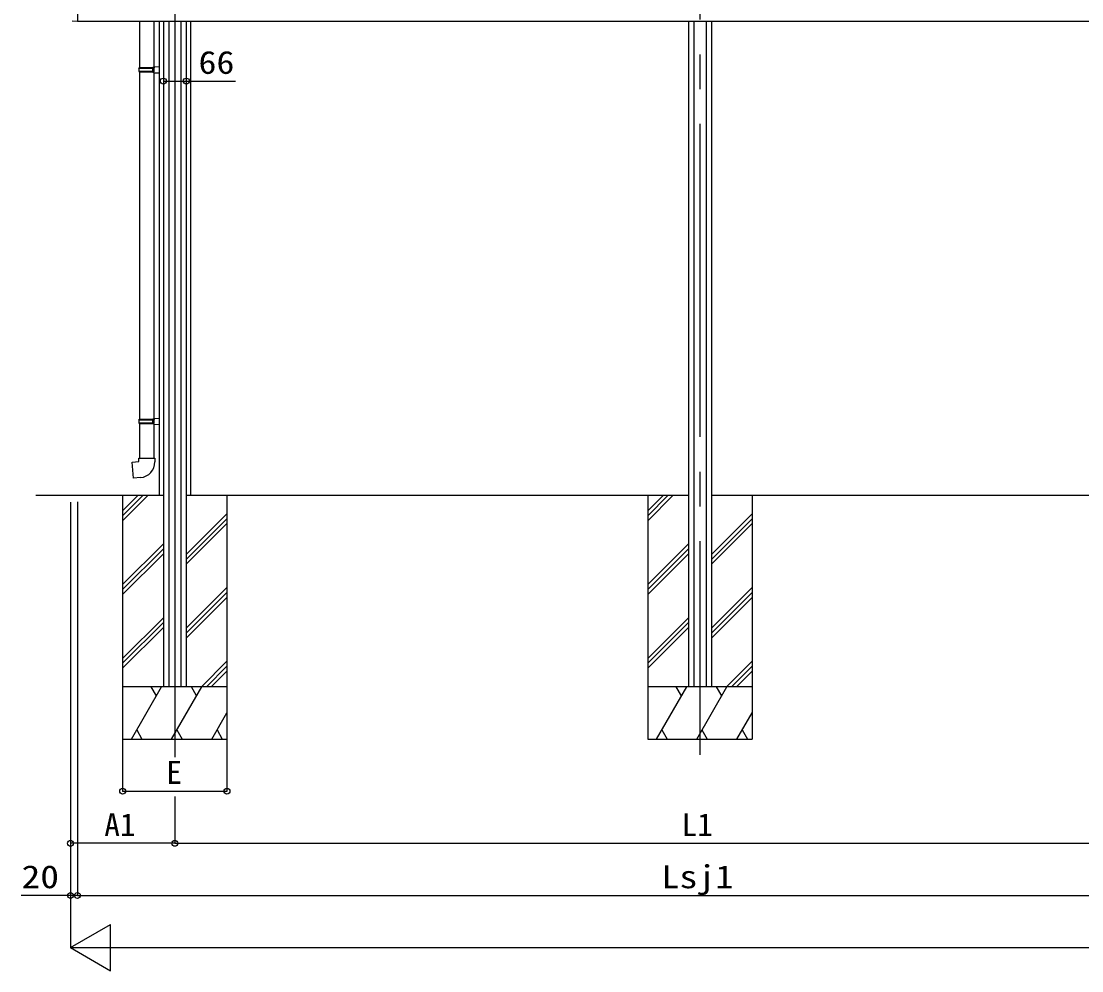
# Model space of a CAD drawing. Units: millimetres, scale not verified. Extents: x -11088 to 11088, y -17904 to 17951.
# Drawn here: x -7590 to -4540, y 1386 to 4117 of the extents above; entities that cross this region are included whole.
import ezdxf
from ezdxf.enums import TextEntityAlignment as Align

# ---------------------------------------------------------------- set-up
doc = ezdxf.new("R2010")
doc.units = ezdxf.units.MM
doc.header["$LTSCALE"] = 100
doc.linetypes.add('CHAIN2', pattern=[12, 9, -1, 1, -1])
for name, color, linetype in [('0-2_YKK_A1', 4, 'Continuous'), ('0-3_YKK_13', 4, 'Continuous'), ('0-4_YKK_12', 2, 'CHAIN2'), ('0-5_YKK_D', 6, 'Continuous')]:
    doc.layers.add(name, color=color, linetype=linetype)
doc.styles.add('ＭＳ ゴシック', font='')
doc.styles.get('ＭＳ ゴシック').set_extended_font_data('MS Gothic')

msp = doc.modelspace()

# ---------------------------------------------------------------- linework, layer by layer
at = {"layer": '0-2_YKK_A1'}
for p, q in [((-7428.4, 4952.7), (-7428.4, 4115.7)), ((-7428.4, 4116.2), (-3848.4, 4116.2)), ((-7193.6, 4116.2), (-7193.6, 2752.2)), ((-7181.4, 4116.2), (-7181.4, 2202.2)), ((-7165.9, 4116.2), (-7165.9, 2202.2)), ((-7130.9, 4116.2), (-7130.9, 2202.2)), ((-7115.4, 4116.2), (-7115.4, 2202.2)), ((-7103.2, 4116.2), (-7103.2, 2752.2)), ((-5671.4, 4116.2), (-5671.4, 2202.2)), ((-5655.9, 4116.2), (-5655.9, 2202.2)), ((-5620.9, 4116.2), (-5620.9, 2202.2)), ((-5605.4, 4116.2), (-5605.4, 2202.2)), ((-7181.4, 2752.2), (-7548.4, 2752.2)), ((-7298.4, 2752.2), (-7298.4, 2052.2)), ((-7298.4, 2708.3), (-7254.4, 2752.2)), ((-7298.4, 2694.1), (-7240.3, 2752.2)), ((-7298.4, 2680), (-7226.1, 2752.2)), ((-5671.4, 2752.2), (-7115.4, 2752.2)), ((-6998.4, 2752.2), (-6998.4, 2052.2)), ((-5788.4, 2752.2), (-5788.4, 2052.2)), ((-5788.4, 2708.3), (-5744.4, 2752.2)), ((-5788.4, 2694.1), (-5730.3, 2752.2)), ((-5788.4, 2680), (-5716.1, 2752.2)), ((-4161.4, 2752.2), (-5605.4, 2752.2)), ((-5488.4, 2752.2), (-5488.4, 2052.2)), ((-7115.4, 2582.9), (-6998.4, 2699.9)), ((-7115.4, 2568.8), (-6998.4, 2685.8)), ((-5605.4, 2582.9), (-5488.4, 2699.9)), ((-5605.4, 2568.8), (-5488.4, 2685.8)), ((-7115.4, 2554.6), (-6998.4, 2671.6)), ((-5605.4, 2554.6), (-5488.4, 2671.6)), ((-7298.4, 2496.1), (-7181.4, 2613.1)), ((-7298.4, 2482), (-7181.4, 2599)), ((-5788.4, 2496.1), (-5671.4, 2613.1)), ((-5788.4, 2482), (-5671.4, 2599)), ((-7298.4, 2467.8), (-7181.4, 2584.8)), ((-5788.4, 2467.8), (-5671.4, 2584.8)), ((-7115.4, 2370.8), (-6998.4, 2487.8)), ((-7115.4, 2356.6), (-6998.4, 2473.6)), ((-5605.4, 2370.8), (-5488.4, 2487.8)), ((-5605.4, 2356.6), (-5488.4, 2473.6)), ((-7115.4, 2342.5), (-6998.4, 2459.5)), ((-5605.4, 2342.5), (-5488.4, 2459.5)), ((-7298.4, 2284), (-7181.4, 2401)), ((-7298.4, 2269.9), (-7181.4, 2386.9)), ((-5788.4, 2284), (-5671.4, 2401)), ((-5788.4, 2269.9), (-5671.4, 2386.9)), ((-7298.4, 2255.7), (-7181.4, 2372.7)), ((-5788.4, 2255.7), (-5671.4, 2372.7)), ((-7071.8, 2202.2), (-6998.4, 2275.6)), ((-7057.7, 2202.2), (-6998.4, 2261.5)), ((-5561.8, 2202.2), (-5488.4, 2275.6)), ((-5547.7, 2202.2), (-5488.4, 2261.5)), ((-7043.5, 2202.2), (-6998.4, 2247.3)), ((-5533.5, 2202.2), (-5488.4, 2247.3)), ((-6998.4, 2202.2), (-7298.4, 2202.2)), ((-7272.9, 2052.2), (-7186.3, 2202.2)), ((-7201.3, 2176.3), (-7216.3, 2202.2)), ((-7157.5, 2052.2), (-7070.8, 2202.2)), ((-7085.8, 2176.3), (-7100.8, 2202.2)), ((-5488.4, 2202.2), (-5788.4, 2202.2)), ((-5762.9, 2052.2), (-5676.3, 2202.2)), ((-5691.3, 2176.3), (-5706.3, 2202.2)), ((-5647.5, 2052.2), (-5560.8, 2202.2)), ((-5575.8, 2176.3), (-5590.8, 2202.2)), ((-7042, 2052.2), (-6998.4, 2127.7)), ((-5532, 2052.2), (-5488.4, 2127.7)), ((-7257.9, 2078.2), (-7242.9, 2052.2)), ((-7142.5, 2078.2), (-7127.5, 2052.2)), ((-7027, 2078.2), (-7012, 2052.2)), ((-5747.9, 2078.2), (-5732.9, 2052.2)), ((-5632.5, 2078.2), (-5617.5, 2052.2)), ((-5517, 2078.2), (-5502, 2052.2)), ((-7298.4, 2052.2), (-6998.4, 2052.2)), ((-5788.4, 2052.2), (-5488.4, 2052.2))]:
    msp.add_line(p, q, dxfattribs=at)
at = {"layer": '0-3_YKK_13'}
for p, q in [((-7428.4, 4115.7), (-7443.7, 4116.5)), ((-7249.6, 4116.2), (-7249.6, 3983)), ((-7207.6, 3985.6), (-7207.6, 4116.2)), ((-7251.6, 3981), (-7250.6, 3983)), ((-7251.6, 3981), (-7207.6, 3981)), ((-7251.6, 3981), (-7251.6, 3973)), ((-7251.6, 3973), (-7207.6, 3973)), ((-7251.6, 3973), (-7250.6, 3971)), ((-7250.6, 3983), (-7207.6, 3983)), ((-7250.6, 3971), (-7207.6, 3971)), ((-7249.6, 3971), (-7249.6, 2971.8)), ((-7212.1, 3981), (-7212.5, 3983)), ((-7209.6, 3985.5), (-7193.6, 3986)), ((-7209.6, 3983.5), (-7209.6, 3985.5)), ((-7209.6, 3983.5), (-7207.6, 3983.5)), ((-7209.6, 3968.5), (-7209.6, 3970.5)), ((-7209.6, 3968.5), (-7193.6, 3968.1)), ((-7207.6, 3983), (-7207.6, 3982.5)), ((-7207.6, 2974.4), (-7207.6, 3968.5)), ((-7193.6, 3986), (-7193.6, 3968.1)), ((-7251.6, 2969.8), (-7250.6, 2971.8)), ((-7251.6, 2969.8), (-7207.6, 2969.8)), ((-7251.6, 2969.8), (-7251.6, 2961.8)), ((-7251.6, 2961.8), (-7207.6, 2961.8)), ((-7251.6, 2961.8), (-7250.6, 2959.8)), ((-7250.6, 2971.8), (-7207.6, 2971.8)), ((-7250.6, 2959.8), (-7207.6, 2959.8)), ((-7249.6, 2959.8), (-7249.6, 2859.8)), ((-7212.1, 2969.8), (-7212.5, 2971.8)), ((-7209.6, 2974.3), (-7193.6, 2974.8)), ((-7209.6, 2972.3), (-7209.6, 2974.3)), ((-7209.6, 2972.3), (-7207.6, 2972.3)), ((-7209.6, 2957.3), (-7209.6, 2959.3)), ((-7207.6, 2971.8), (-7207.6, 2971.3)), ((-7193.6, 2974.8), (-7193.6, 2956.8)), ((-7209.6, 2957.3), (-7193.6, 2956.8)), ((-7207.6, 2859.8), (-7207.6, 2957.3)), ((-7251.6, 2859.8), (-7205.6, 2859.8)), ((-7251.6, 2849.8), (-7251.6, 2859.8)), ((-7205.6, 2859.8), (-7205.6, 2848.9))]:
    msp.add_line(p, q, dxfattribs=at)
for points in [[(-7212.1, 3981), (-7212.1, 3973), (-7212.5, 3971)], [(-7209.6, 3970.5), (-7207.6, 3970.5), (-7207.6, 3983.5)], [(-7212.1, 2969.8), (-7212.1, 2961.8), (-7212.5, 2959.8)], [(-7209.6, 2959.3), (-7207.6, 2959.3), (-7207.6, 2972.3)], [(-7246.7, 2804.1), (-7267.5, 2802.2), (-7271.5, 2848.1), (-7251.6, 2849.8)]]:
    msp.add_lwpolyline(points, dxfattribs=at)
msp.add_arc((-7250.6, 2848.9), 45, 275, 0, dxfattribs=at)
at = {"layer": '0-4_YKK_12'}
for p, q in [((-7148.4, 5345.8), (-7148.4, 2102.2)), ((-7148.4, 5021), (-7148.4, 1999.9)), ((-5638.4, 5021), (-5638.4, 2006.8))]:
    msp.add_line(p, q, dxfattribs=at)
at = {"layer": '0-5_YKK_D'}
for p, q in [((-7181.4, 3983.2), (-7181.4, 3943.3)), ((-7115.4, 3983.2), (-7115.4, 3943.3)), ((-7448.4, 2733.1), (-7448.4, 1751.2)), ((-7428.4, 2733.9), (-7428.4, 1601.2)), ((-7428.4, 2733.9), (-7428.4, 1601.2)), ((-7298.4, 2051.2), (-7298.4, 1901.2)), ((-6998.4, 2051.2), (-6998.4, 1901.2)), ((-7448.4, 1945), (-7448.4, 1451.2)), ((-7448.4, 1891.9), (-7448.4, 1601.2)), ((-7298.4, 1902.2), (-6998.4, 1902.2)), ((-7148.4, 1886.7), (-7148.4, 1751.2)), ((-7148.4, 1886.7), (-7148.4, 1751.2)), ((-7148.4, 1752.2), (-7448.4, 1752.2)), ((-7148.4, 1752.2), (-4128.4, 1752.2)), ((-7428.4, 1602.2), (-3848.4, 1602.2)), ((-7448.4, 1452.2), (-7332.9, 1518.9)), ((-7332.9, 1385.6), (-7332.9, 1518.9)), ((-7448.4, 1452.2), (-7332.9, 1385.6)), ((-7448.4, 1452.2), (-7217.5, 1452.2)), ((-7315.1, 1452.2), (-381.7, 1452.2))]:
    msp.add_line(p, q, dxfattribs=at)
for points in [[(-7181.4, 3944.3), (-7115.4, 3944.3), (-6973.7, 3944.3)], [(-7428.4, 1602.2), (-7448.4, 1602.2), (-7590.1, 1602.2)]]:
    msp.add_lwpolyline(points, dxfattribs=at)
for centre in [(-7181.4, 3944.3), (-7115.4, 3944.3), (-7298.4, 1902.2), (-6998.4, 1902.2), (-7448.4, 1752.2), (-7148.4, 1752.2), (-7148.4, 1752.2), (-7448.4, 1602.2), (-7428.4, 1602.2), (-7428.4, 1602.2)]:
    msp.add_circle(centre, 8.5, dxfattribs=at)

# ---------------------------------------------------------------- texts
at = {"layer": '0-5_YKK_D', "style": 'ＭＳ ゴシック'}
for s, width, p in [('66', 1.15, (-7080.3, 3945.3)), ('20', 1.2, (-7589.1, 1603.3)), ('Lsj1', 1.15, (-5748.8, 1603.3))]:
    msp.add_text(s, height=65.98, dxfattribs=dict(at, width=width)).set_placement(p, align=Align.BOTTOM_LEFT)
for s, height, p in [('E', 66, (-7172.4, 1903.3)), ('A1', 65.98, (-7351.2, 1753)), ('L1', 65.98, (-5691.2, 1753))]:
    msp.add_text(s, height=height, dxfattribs=at).set_placement(p, align=Align.BOTTOM_LEFT)

doc.saveas('drawing.dxf')
